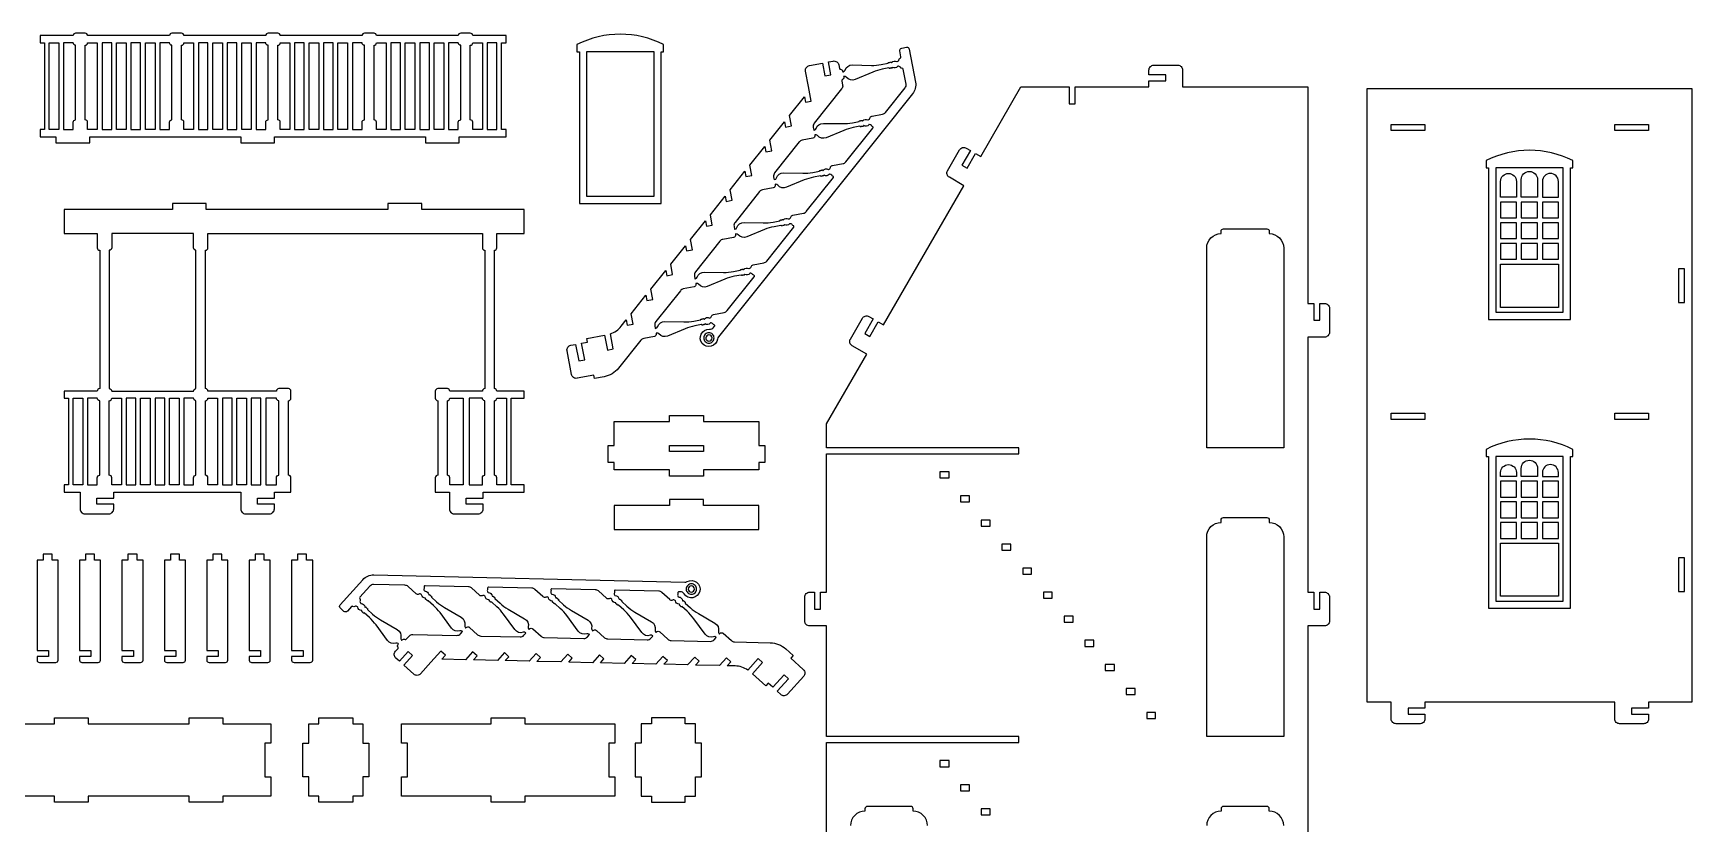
# Model space of a CAD drawing. Extents: x -2201 to 1951, y -2621 to 1009.
# Drawn here: x 296 to 1951, y 221 to 1009 of the extents above; entities that cross this region are included whole.
import ezdxf

# ---------------------------------------------------------------- set-up
doc = ezdxf.new("R2010")
doc.units = 0
doc.header["$MEASUREMENT"] = 0
doc.layers.add('LAYER1', color=18, linetype='CONTINUOUS')

msp = doc.modelspace()

# ---------------------------------------------------------------- linework, layer by layer
at = {"layer": 'LAYER1'}
for points in [[(503.3, 906.1), (503.3, 900.1), (536.9, 900.1), (536.9, 906.1), (687.5, 906.1), (687.5, 900.1), (721.1, 900.1), (721.1, 906.1), (767.9, 906.1), (767.9, 913.3), (763.5, 913.3), (763.5, 999.7), (767.9, 999.7), (767.9, 1006.9), (734.7, 1006.9, 0.414214), (732.3, 1009.3), (722.7, 1009.3, 0.414214), (720.3, 1006.9), (638.7, 1006.9, 0.414214), (636.3, 1009.3), (626.7, 1009.3, 0.414214), (624.3, 1006.9), (542.7, 1006.9, 0.414214), (540.3, 1009.3), (530.7, 1009.3, 0.414214), (528.3, 1006.9), (446.7, 1006.9, 0.414214), (444.3, 1009.3), (434.7, 1009.3, 0.414214), (432.3, 1006.9), (350.7, 1006.9, 0.414214), (348.3, 1009.3), (338.7, 1009.3, 0.414214), (336.3, 1006.9), (303.2, 1006.9), (303.2, 999.7), (307.5, 999.7), (307.5, 913.3), (303.2, 913.3), (303.2, 906.1), (319.1, 906.1), (319.1, 900.1), (352.7, 900.1), (352.7, 906.1)], [(338.7, 922.9), (338.7, 997.3, -0.414214), (336.3, 999.7), (326.7, 999.7), (326.7, 913.3), (336.3, 913.3), (336.3, 920.5, -0.414214)], [(348.3, 922.9), (348.3, 997.3, 0.414214), (350.7, 999.7), (360.3, 999.7), (360.3, 913.3), (350.7, 913.3), (350.7, 920.5, 0.414214)], [(432.3, 913.3), (432.3, 920.5, -0.414214), (434.7, 922.9), (434.7, 997.3, -0.414214), (432.3, 999.7), (422.7, 999.7), (422.7, 913.3)], [(446.7, 913.3), (446.7, 920.5, 0.414214), (444.3, 922.9), (444.3, 997.3, 0.414214), (446.7, 999.7), (456.3, 999.7), (456.3, 913.3)], [(530.7, 922.9), (530.7, 997.3, -0.414214), (528.3, 999.7), (518.7, 999.7), (518.7, 913.3), (528.3, 913.3), (528.3, 920.5, -0.414214)], [(540.3, 922.9), (540.3, 997.3, 0.414214), (542.7, 999.7), (552.3, 999.7), (552.3, 913.3), (542.7, 913.3), (542.7, 920.5, 0.414214)], [(624.3, 913.3), (624.3, 920.5, -0.414214), (626.7, 922.9), (626.7, 997.3, -0.414214), (624.3, 999.7), (614.7, 999.7), (614.7, 913.3)], [(638.7, 913.3), (638.7, 920.5, 0.414214), (636.3, 922.9), (636.3, 997.3, 0.414214), (638.7, 999.7), (648.3, 999.7), (648.3, 913.3)], [(722.7, 922.9), (722.7, 997.3, -0.414214), (720.3, 999.7), (710.7, 999.7), (710.7, 913.3), (720.3, 913.3), (720.3, 920.5, -0.414214)], [(732.3, 922.9), (732.3, 997.3, 0.414214), (734.7, 999.7), (744.3, 999.7), (744.3, 913.3), (734.7, 913.3), (734.7, 920.5, 0.414214)], [(866.2, 708.1), (869, 693.3), (874.9, 694.4), (872, 709.4, 0.140614), (882.8, 717.1), (887.7, 723.3), (888.7, 718), (894.6, 719.1), (892.7, 729.4), (907.5, 748), (908.5, 742.7), (914.4, 743.8), (912.4, 754.1), (927.2, 772.7), (928.2, 767.4), (934.1, 768.6), (932.2, 778.9), (947, 797.4), (948, 792.2), (953.9, 793.3), (951.9, 803.6), (966.7, 822.1), (967.7, 816.9), (973.6, 818), (971.7, 828.3), (986.5, 846.8), (987.5, 841.6), (993.4, 842.7), (991.4, 853), (1006.2, 871.6), (1007.2, 866.3), (1013.1, 867.4), (1011.2, 877.7), (1026, 896.3), (1027, 891), (1032.9, 892.1), (1030.9, 902.5), (1045.8, 921), (1046.7, 915.7), (1052.6, 916.9), (1050.7, 927.2), (1065.5, 945.7), (1066.5, 940.5), (1072.4, 941.6), (1069.6, 956.2), (1066.7, 971.5, -0.414214), (1070.6, 977.1), (1083.5, 979.5), (1085.9, 966.8), (1091.8, 967.9), (1089.4, 980.6), (1094.1, 981.5, -0.414214), (1099.8, 977.7), (1100.4, 974.1, 0.352171), (1101.4, 973.3, -0.352171), (1103.6, 971.3), (1103.7, 970.8), (1104.1, 970.9, 0.272519), (1106, 972.5, -0.328849), (1113.2, 977.6), (1132.3, 977.2, 0.051698), (1142.2, 978.1), (1148.9, 979.3, 0.366837), (1149.1, 979.6, -0.600564), (1149.9, 980, 0.39765), (1150.3, 980.1, -0.39765), (1151, 980.2, 0.39765), (1151.3, 980.3, -0.594353), (1152.2, 980.2, 0.584261), (1152.6, 980.1, -0.375636), (1157.6, 981.1, 0.187098), (1158, 981, 0.294683), (1159.8, 982.9, -0.244569), (1161.2, 984.6, 0.352171), (1161.8, 985.7), (1160.6, 991.7, -0.414214), (1162.5, 994.5), (1167.3, 995.4, -0.414214), (1170.1, 993.4), (1176.3, 960.4, -0.21865), (1173.4, 948.8), (979.8, 706.5, 0.134714), (978.8, 704.2, -0.655406), (963.6, 699.9, -0.655406), (970.8, 714, 0.245805), (974.9, 715.8), (975.9, 717, 0.507332), (975.5, 718.4, -0.156752), (974.3, 719.4, 0.294683), (971.9, 720.4, 0.187098), (971.6, 720.2, -0.375636), (966.6, 719.3, 0.584261), (966.3, 719.1, -0.594353), (965.5, 718.7, 0.39765), (965.1, 718.6, -0.39765), (964.4, 718.5, 0.39765), (964.1, 718.4, -0.600564), (963.2, 718.6, 0.366837), (962.9, 718.7), (956.2, 717.4, 0.051698), (946.7, 714.6), (929.1, 707.3, -0.328849), (920.4, 709.4, 0.272519), (918.1, 710.3), (917.7, 710.2), (917.8, 709.6, -0.414214), (915.9, 706.8), (905.2, 704.8, 0.179323), (902.3, 703.1), (880.1, 675.3, -0.179323), (865.8, 666.7), (856, 664.8), (855.4, 668.3), (838.9, 665.1, -0.414214), (833.3, 669), (828.8, 692.5, -0.414214), (832.6, 698.2), (837.3, 699), (840.5, 682.5), (846.4, 683.7), (843.2, 700.2), (849.1, 701.3), (848.5, 704.7)], [(841.1, 990.8), (841.1, 839.6), (922.7, 839.6), (922.7, 990.8), (925.1, 990.8), (925.1, 998, 0.238913), (838.7, 998), (838.7, 990.8)], [(1163.2, 974.2, -0.251154), (1161.2, 975.3, 0.294683), (1158.8, 976.3, 0.187098), (1158.5, 976.1, -0.375636), (1153.5, 975.2, 0.584261), (1153.2, 975, -0.594353), (1152.4, 974.6, 0.39765), (1152, 974.5, -0.39765), (1151.3, 974.4, 0.39765), (1151, 974.3, -0.600564), (1150.1, 974.5, 0.366837), (1149.8, 974.6), (1143.1, 973.3, 0.051698), (1133.6, 970.5), (1116, 963.2, -0.328849), (1107.3, 965.3, 0.272519), (1105, 966.2), (1104.6, 966.1), (1104.7, 965.5, -0.352171), (1103.3, 962.9, 0.352171), (1102.8, 961.8), (1103.6, 957.6, -0.21865), (1102.6, 953.7), (1075.3, 919.5, 0.21865), (1074.3, 915.6), (1074.9, 912.6), (1075.3, 912.7, 0.272519), (1077.1, 914.3, -0.328849), (1084.4, 919.4), (1103.4, 919.1, 0.051698), (1113.3, 919.9), (1120, 921.2, 0.366837), (1120.2, 921.4, -0.600564), (1121, 921.9, 0.39765), (1121.4, 921.9, -0.39765), (1122.1, 922.1, 0.39765), (1122.4, 922.1, -0.594353), (1123.3, 922, 0.584261), (1123.7, 921.9, -0.375636), (1128.7, 922.9, 0.187098), (1129.1, 922.9, 0.294683), (1130.9, 924.7, -0.302722), (1132.8, 926.6), (1133, 926.6), (1143.5, 928.6, 0.179323), (1146.4, 930.3), (1165.9, 954.7, 0.21865), (1166.9, 958.6), (1164.1, 973.4, 0.352171)], [(1950.5, 954.1), (1950.5, 342.2), (1907.3, 342.2), (1907.3, 336.2), (1890.5, 336.2), (1890.5, 330.2), (1907.3, 330.2), (1907.3, 325.4, -0.414214), (1902.5, 320.6), (1878.5, 320.6, -0.414214), (1873.7, 325.4), (1873.7, 342.2), (1684.3, 342.2), (1684.3, 336.2), (1667.5, 336.2), (1667.5, 330.2), (1684.3, 330.2), (1684.3, 325.4, -0.414214), (1679.5, 320.6), (1655.5, 320.6, -0.414214), (1650.7, 325.4), (1650.7, 342.2), (1626.7, 342.2), (1626.7, 954.1)], [(1080.7, 872, -0.600564), (1081.5, 872.4, 0.39765), (1081.9, 872.5, -0.39765), (1082.6, 872.6, 0.39765), (1082.9, 872.7, -0.594353), (1083.8, 872.6, 0.584261), (1084.2, 872.5, -0.375636), (1089.2, 873.5, 0.187098), (1089.6, 873.4, 0.294683), (1091.4, 875.3, -0.302722), (1093.3, 877.2), (1093.5, 877.2), (1104, 879.2, 0.179323), (1106.9, 880.9), (1133.9, 914.7, 0.507332), (1133.5, 916.2, -0.156752), (1132.3, 917.1, 0.294683), (1130, 918.2, 0.187098), (1129.7, 918, -0.375636), (1124.6, 917.1, 0.584261), (1124.3, 916.9, -0.594353), (1123.5, 916.4, 0.39765), (1123.2, 916.4, -0.39765), (1122.4, 916.2, 0.39765), (1122.1, 916.2, -0.600564), (1121.2, 916.3, 0.366837), (1120.9, 916.5), (1114.2, 915.2, 0.051698), (1104.7, 912.3), (1087.1, 905, -0.328849), (1078.4, 907.2, 0.272519), (1076.1, 908), (1075.8, 907.9), (1075.9, 907.4, -0.414214), (1073.9, 904.6), (1063.2, 902.5, 0.179323), (1060.4, 900.8), (1035.8, 870, 0.21865), (1034.8, 866.2), (1035.4, 863.2), (1035.8, 863.3, 0.272519), (1037.6, 864.9, -0.328849), (1044.8, 870), (1063.9, 869.6, 0.051698), (1073.8, 870.5), (1080.5, 871.7, 0.366837)], [(1747.8, 875), (1747.8, 723.8), (1829.4, 723.8), (1829.4, 875), (1831.8, 875), (1831.8, 882.2, 0.238913), (1745.4, 882.2), (1745.4, 875)], [(1024.4, 820.2, 0.051698), (1034.3, 821), (1041, 822.3, 0.366837), (1041.2, 822.5, -0.600564), (1042, 823, 0.39765), (1042.4, 823.1, -0.39765), (1043.1, 823.2, 0.39765), (1043.4, 823.3, -0.594353), (1044.3, 823.1, 0.584261), (1044.7, 823.1, -0.375636), (1049.7, 824.1, 0.187098), (1050.1, 824, 0.294683), (1051.9, 825.9, -0.302722), (1053.8, 827.7), (1054, 827.8), (1064.5, 829.7, 0.179323), (1067.4, 831.5), (1094.4, 865.3, 0.507332), (1094, 866.8, -0.156752), (1092.8, 867.7, 0.294683), (1090.5, 868.7, 0.187098), (1090.2, 868.5, -0.375636), (1085.1, 867.6, 0.584261), (1084.8, 867.4, -0.594353), (1084, 867, 0.39765), (1083.6, 866.9, -0.39765), (1082.9, 866.8, 0.39765), (1082.6, 866.7, -0.600564), (1081.7, 866.9, 0.366837), (1081.4, 867), (1074.7, 865.7, 0.051698), (1065.2, 862.9), (1047.6, 855.6, -0.328849), (1038.9, 857.7, 0.272519), (1036.6, 858.6), (1036.2, 858.5), (1036.4, 857.9, -0.414214), (1034.4, 855.1), (1023.7, 853.1, 0.179323), (1020.8, 851.4), (996.3, 820.6, 0.21865), (995.3, 816.7), (995.9, 813.8), (996.2, 813.8, 0.272519), (998.1, 815.4, -0.328849), (1005.3, 820.6)], [(1775.6, 861.5), (1775.6, 845.7), (1759.8, 845.7), (1759.8, 861.5, -1)], [(1780.4, 845.7), (1780.4, 863.3, -1), (1796.7, 863.3), (1796.7, 845.7)], [(1801.5, 861.5), (1801.5, 845.7), (1817.4, 845.7), (1817.4, 861.5, 1)], [(745.1, 551.6), (785.9, 551.6), (785.9, 558.8), (773.1, 558.8), (773.1, 645.2), (785.9, 645.2), (785.9, 652.4), (758.7, 652.4, 0.414214), (756.3, 654.8), (756.3, 792.8, 0.414214), (758.7, 795.2), (758.7, 809.6), (785.9, 809.6), (785.9, 833.6), (683.8, 833.6), (683.8, 839.6), (650.2, 839.6), (650.2, 833.6), (468.8, 833.6), (468.8, 839.6), (435.2, 839.6), (435.2, 833.6), (327.2, 833.6), (327.2, 809.6), (360.3, 809.6), (360.3, 795.2, 0.414214), (362.7, 792.8), (362.7, 654.8, 0.414214), (360.3, 652.4), (327.2, 652.4), (327.2, 645.2), (331.5, 645.2), (331.5, 558.8), (327.2, 558.8), (327.2, 551.6), (343.1, 551.6), (343.1, 534.8, 0.414214), (347.9, 530), (371.9, 530, 0.414214), (376.7, 534.8), (376.7, 539.6), (359.9, 539.6), (359.9, 545.6), (376.7, 545.6), (376.7, 551.6), (503.3, 551.6), (503.3, 534.8, 0.414214), (508.1, 530), (532.1, 530, 0.414214), (536.9, 534.8), (536.9, 539.6), (520.1, 539.6), (520.1, 545.6), (536.9, 545.6), (536.9, 551.6), (553.4, 551.6), (553.4, 566, 0.414214), (551, 568.4), (551, 642.8, 0.414214), (553.4, 645.2), (553.4, 652.4, 0.414214), (551, 654.8), (541.4, 654.8, 0.414214), (539, 652.4), (470.7, 652.4, 0.414214), (468.3, 654.8), (468.3, 792.8, 0.414214), (470.7, 795.2), (470.7, 809.6), (744.3, 809.6), (744.3, 795.2, 0.414214), (746.7, 792.8), (746.7, 654.8, 0.414214), (744.3, 652.4), (711.8, 652.4, 0.414214), (709.4, 654.8), (699.8, 654.8, 0.414214), (697.4, 652.4), (697.4, 645.2, 0.414214), (699.8, 642.8), (699.8, 568.4, 0.414214), (697.4, 566), (697.4, 551.6), (711.5, 551.6), (711.5, 534.8, 0.414214), (716.3, 530), (740.3, 530, 0.414214), (745.1, 534.8), (745.1, 539.6), (728.3, 539.6), (728.3, 545.6), (745.1, 545.6)], [(994.8, 771.6), (1001.5, 772.9, 0.366837), (1001.7, 773.1, -0.600564), (1002.5, 773.6, 0.39765), (1002.8, 773.6, -0.39765), (1003.6, 773.8, 0.39765), (1003.9, 773.8, -0.594353), (1004.8, 773.7, 0.584261), (1005.2, 773.6, -0.375636), (1010.2, 774.6, 0.187098), (1010.5, 774.6, 0.294683), (1012.4, 776.4, -0.302722), (1014.3, 778.3), (1014.5, 778.3), (1025, 780.3, 0.179323), (1027.9, 782), (1054.9, 815.8, 0.507332), (1054.5, 817.3, -0.156752), (1053.3, 818.2, 0.294683), (1050.9, 819.3, 0.187098), (1050.6, 819.1, -0.375636), (1045.6, 818.2, 0.584261), (1045.3, 818, -0.594353), (1044.5, 817.6, 0.39765), (1044.1, 817.5, -0.39765), (1043.4, 817.4, 0.39765), (1043.1, 817.3, -0.600564), (1042.2, 817.4, 0.366837), (1041.9, 817.6), (1035.2, 816.3, 0.051698), (1025.7, 813.5), (1008.1, 806.2, -0.328849), (999.4, 808.3, 0.272519), (997.1, 809.1), (996.7, 809), (996.8, 808.5, -0.414214), (994.9, 805.7), (984.2, 803.7, 0.179323), (981.3, 801.9), (956.8, 771.2, 0.21865), (955.8, 767.3), (956.3, 764.3), (956.7, 764.4, 0.272519), (958.6, 766, -0.328849), (965.8, 771.1), (984.9, 770.8, 0.051698)], [(1543.5, 795), (1543.5, 595.8), (1466.7, 595.8), (1466.7, 795, -0.414214), (1481.1, 809.4), (1481.1, 811.8, -0.414214), (1483.5, 814.2), (1526.7, 814.2, -0.414214), (1529.1, 811.8), (1529.1, 809.4, -0.414214)], [(372.3, 654.8, -0.414214), (374.7, 652.4), (456.3, 652.4, -0.414214), (458.7, 654.8), (458.7, 792.8, -0.414214), (456.3, 795.2), (456.3, 809.6), (374.7, 809.6), (374.7, 795.2, -0.414214), (372.3, 792.8)], [(962, 723.4, 0.366837), (962.2, 723.7, -0.600564), (963, 724.1, 0.39765), (963.3, 724.2, -0.39765), (964.1, 724.3, 0.39765), (964.4, 724.4, -0.594353), (965.3, 724.3, 0.584261), (965.7, 724.2, -0.375636), (970.7, 725.2, 0.187098), (971, 725.1, 0.294683), (972.9, 727, -0.302722), (974.8, 728.8), (975, 728.9), (985.5, 730.9, 0.179323), (988.4, 732.6), (1015.4, 766.4, 0.507332), (1015, 767.9, -0.156752), (1013.8, 768.8, 0.294683), (1011.4, 769.9, 0.187098), (1011.1, 769.7, -0.375636), (1006.1, 768.8, 0.584261), (1005.8, 768.6, -0.594353), (1005, 768.1, 0.39765), (1004.6, 768.1, -0.39765), (1003.9, 767.9, 0.39765), (1003.6, 767.9, -0.600564), (1002.7, 768, 0.366837), (1002.4, 768.1), (995.7, 766.9, 0.051698), (986.2, 764), (968.6, 756.7, -0.328849), (959.9, 758.9, 0.272519), (957.6, 759.7), (957.2, 759.6), (957.3, 759.1, -0.414214), (955.4, 756.3), (944.7, 754.2, 0.179323), (941.8, 752.5), (917.2, 721.7, 0.21865), (916.3, 717.9), (916.8, 714.9), (917.2, 715, 0.272519), (919.1, 716.6, -0.328849), (926.3, 721.7), (945.4, 721.3, 0.051698), (955.3, 722.2)], [(970.3, 710.6, 0.414214), (965.1, 705.4, 0.414214), (970.3, 700.2, 0.414214), (975.4, 705.4, 0.414214)], [(970.3, 708.5, 0.414214), (967.1, 705.4, 0.414214), (970.3, 702.2, 0.414214), (973.4, 705.4, 0.414214)], [(362.7, 568.4), (362.7, 642.8, -0.414214), (360.3, 645.2), (350.7, 645.2), (350.7, 558.8), (360.3, 558.8), (360.3, 566, -0.414214)], [(372.3, 568.4), (372.3, 642.8, 0.414214), (374.7, 645.2), (384.3, 645.2), (384.3, 558.8), (374.7, 558.8), (374.7, 566, 0.414214)], [(456.3, 558.8), (456.3, 566, -0.414214), (458.7, 568.4), (458.7, 642.8, -0.414214), (456.3, 645.2), (446.7, 645.2), (446.7, 558.8)], [(470.7, 558.8), (470.7, 566, 0.414214), (468.3, 568.4), (468.3, 642.8, 0.414214), (470.7, 645.2), (480.3, 645.2), (480.3, 558.8)], [(541.4, 568.4), (541.4, 642.8, -0.414214), (539, 645.2), (528.3, 645.2), (528.3, 558.8), (539, 558.8), (539, 566, -0.414214)], [(711.8, 558.8), (711.8, 566, 0.414214), (709.4, 568.4), (709.4, 642.8, 0.414214), (711.8, 645.2), (725.1, 645.2), (725.1, 558.8)], [(746.7, 568.4), (746.7, 642.8, -0.414214), (744.3, 645.2), (731, 645.2), (731, 558.8), (744.3, 558.8), (744.3, 566, -0.414214)], [(756.3, 568.4), (756.3, 642.8, 0.414214), (758.7, 645.2), (768.3, 645.2), (768.3, 558.8), (758.7, 558.8), (758.7, 566, 0.414214)], [(1747.8, 587), (1747.8, 435.8), (1829.4, 435.8), (1829.4, 587), (1831.8, 587), (1831.8, 594.2, 0.238913), (1745.4, 594.2), (1745.4, 587)], [(1775.6, 571.1), (1775.6, 567.3), (1759.8, 567.3), (1759.8, 571.1, -1)], [(1780.4, 567.3), (1780.4, 575.3, -1), (1796.7, 575.3), (1796.7, 567.3)], [(1801.5, 571.1), (1801.5, 567.3), (1817.4, 567.3), (1817.4, 571.1, 1)], [(1543.5, 507), (1543.5, 307.8), (1466.7, 307.8), (1466.7, 507, -0.414214), (1481.1, 521.4), (1481.1, 523.8, -0.414214), (1483.5, 526.2), (1526.7, 526.2, -0.414214), (1529.1, 523.8), (1529.1, 521.4, -0.414214)], [(300.3, 483.7), (300.3, 393.7), (311.6, 393.7), (311.6, 387.7), (300.3, 387.7), (300.3, 384.1, 0.414214), (302.7, 381.7), (318.8, 381.7, 0.414214), (321.2, 384.1), (321.2, 483.7), (315.2, 483.7), (315.2, 489.7), (306.3, 489.7), (306.3, 483.7)], [(342.6, 483.7), (342.6, 393.7), (353.9, 393.7), (353.9, 387.7), (342.6, 387.7), (342.6, 384.1, 0.414214), (345, 381.7), (361.1, 381.7, 0.414214), (363.5, 384.1), (363.5, 483.7), (357.5, 483.7), (357.5, 489.7), (348.6, 489.7), (348.6, 483.7)], [(384.9, 483.7), (384.9, 393.7), (396.3, 393.7), (396.3, 387.7), (384.9, 387.7), (384.9, 384.1, 0.414214), (387.3, 381.7), (403.5, 381.7, 0.414214), (405.9, 384.1), (405.9, 483.7), (399.9, 483.7), (399.9, 489.7), (390.9, 489.7), (390.9, 483.7)], [(427.2, 483.7), (427.2, 393.7), (438.6, 393.7), (438.6, 387.7), (427.2, 387.7), (427.2, 384.1, 0.414214), (429.6, 381.7), (445.8, 381.7, 0.414214), (448.2, 384.1), (448.2, 483.7), (442.2, 483.7), (442.2, 489.7), (433.2, 489.7), (433.2, 483.7)], [(469.5, 483.7), (469.5, 393.7), (480.9, 393.7), (480.9, 387.7), (469.5, 387.7), (469.5, 384.1, 0.414214), (471.9, 381.7), (488.1, 381.7, 0.414214), (490.5, 384.1), (490.5, 483.7), (484.5, 483.7), (484.5, 489.7), (475.5, 489.7), (475.5, 483.7)], [(511.8, 483.7), (511.8, 393.7), (523.2, 393.7), (523.2, 387.7), (511.8, 387.7), (511.8, 384.1, 0.414214), (514.2, 381.7), (530.4, 381.7, 0.414214), (532.8, 384.1), (532.8, 483.7), (526.8, 483.7), (526.8, 489.7), (517.8, 489.7), (517.8, 483.7)], [(554.1, 483.7), (554.1, 393.7), (565.5, 393.7), (565.5, 387.7), (554.1, 387.7), (554.1, 384.1, 0.414214), (556.5, 381.7), (572.7, 381.7, 0.414214), (575.1, 384.1), (575.1, 483.7), (569.1, 483.7), (569.1, 489.7), (560.1, 489.7), (560.1, 483.7)], [(1013.7, 370.4), (1023.8, 381.6), (1019.3, 385.6), (1009.1, 374.2, 0.140614), (996.5, 378.2), (988.6, 378.4), (992.2, 382.3), (987.7, 386.4), (980.7, 378.6), (957, 379.1), (960.5, 383.1), (956.1, 387.1), (949, 379.3), (925.3, 379.9), (928.9, 383.8), (924.4, 387.8), (917.4, 380), (893.7, 380.6), (897.3, 384.6), (892.8, 388.6), (885.8, 380.8), (862.1, 381.3), (865.6, 385.3), (861.2, 389.3), (854.2, 381.5), (830.4, 382.1), (834, 386.1), (829.5, 390.1), (822.5, 382.3), (798.8, 382.8), (802.4, 386.8), (797.9, 390.8), (790.9, 383), (767.2, 383.6), (770.7, 387.5), (766.3, 391.5), (759.3, 383.8), (735.5, 384.3), (739.1, 388.3), (734.6, 392.3), (727.6, 384.5), (703.9, 385.1), (707.5, 389), (703, 393), (693, 382), (682.7, 370.4, -0.414214), (675.9, 370.1), (666.1, 378.9), (674.8, 388.6), (670.3, 392.6), (661.6, 382.9), (658, 386.1, -0.414214), (657.7, 392.9), (660.2, 395.7, 0.352171), (660.2, 396.9, -0.352171), (660.4, 399.9), (660.8, 400.3), (660.5, 400.6, 0.272519), (658.1, 401, -0.328849), (649.6, 403.7), (638.4, 419.1, 0.051698), (631.7, 426.5), (626.6, 431.1, 0.366837), (626.3, 431.1, -0.600564), (625.5, 431.4, 0.39765), (625.2, 431.6, -0.39765), (624.7, 432.1, 0.39765), (624.4, 432.4, -0.594353), (624, 433.2, 0.584261), (623.8, 433.5, -0.375636), (620, 436.9, 0.187098), (619.8, 437.2, 0.294683), (617.2, 437.5, -0.244569), (615, 437.6, 0.352171), (613.8, 437.4), (609.7, 432.9, -0.414214), (606.3, 432.7), (602.8, 435.9, -0.414214), (602.6, 439.3), (625.1, 464.3, -0.21865), (636.1, 469), (946.1, 461.8, 0.134714), (948.6, 462.4, -0.655406), (961.2, 452.8, -0.655406), (945.6, 450.1, 0.245805), (941.7, 452.3), (940.2, 452.3, 0.507332), (939.3, 451.1, -0.156752), (939.2, 449.6, 0.294683), (939.8, 447.1, 0.187098), (940.1, 447, -0.375636), (943.9, 443.5, 0.584261), (944.3, 443.4, -0.594353), (945.1, 443, 0.39765), (945.4, 442.8, -0.39765), (945.9, 442.3, 0.39765), (946.2, 442.1, -0.600564), (946.6, 441.2, 0.366837), (946.7, 440.9), (951.8, 436.3, 0.051698), (959.8, 430.5), (976.2, 420.9, -0.328849), (979.8, 412.8, 0.272519), (980.5, 410.4), (980.8, 410.2), (981.2, 410.6, -0.414214), (984.6, 410.8), (992.7, 403.5, 0.179323), (995.8, 402.2), (1031.4, 401.4, -0.179323), (1046.9, 395.2), (1054.3, 388.6), (1051.9, 386), (1064.4, 374.7, -0.414214), (1064.8, 367.9), (1048.7, 350.1, -0.414214), (1041.9, 349.7), (1038.4, 353), (1049.6, 365.4), (1045.2, 369.5), (1033.9, 357), (1029.5, 361), (1027.1, 358.4)], [(622.1, 445.5, -0.251154), (622.4, 443.3, 0.294683), (623, 440.8, 0.187098), (623.3, 440.6, -0.375636), (627.1, 437.2, 0.584261), (627.5, 437, -0.594353), (628.3, 436.7, 0.39765), (628.5, 436.4, -0.39765), (629.1, 436, 0.39765), (629.3, 435.7, -0.600564), (629.8, 434.9, 0.366837), (629.8, 434.6), (634.9, 430, 0.051698), (642.9, 424.2), (659.4, 414.6, -0.328849), (663, 406.4, 0.272519), (663.7, 404.1), (664, 403.8), (664.4, 404.3, -0.352171), (667.3, 404.7, 0.352171), (668.5, 404.9), (671.4, 408.1, -0.21865), (675.1, 409.7), (718.9, 408.7, 0.21865), (722.5, 410.3), (724.6, 412.5), (724.3, 412.8, 0.272519), (721.9, 413.3, -0.328849), (713.4, 416), (702.1, 431.4, 0.051698), (695.5, 438.7), (690.4, 443.3, 0.366837), (690.1, 443.3, -0.600564), (689.2, 443.7, 0.39765), (689, 443.9, -0.39765), (688.4, 444.4, 0.39765), (688.2, 444.6, -0.594353), (687.7, 445.4, 0.584261), (687.5, 445.8, -0.375636), (683.7, 449.1, 0.187098), (683.6, 449.5, 0.294683), (681, 449.8, -0.302722), (678.3, 450.2), (678.2, 450.3), (670.2, 457.5, 0.179323), (667.1, 458.7), (635.9, 459.5, 0.21865), (632.2, 457.9), (622.1, 446.7, 0.352171)], [(753.3, 441.8, -0.600564), (752.5, 442.2, 0.39765), (752.2, 442.4, -0.39765), (751.7, 442.9, 0.39765), (751.5, 443.1, -0.594353), (751, 443.9, 0.584261), (750.8, 444.3, -0.375636), (747, 447.7, 0.187098), (746.8, 448, 0.294683), (744.2, 448.3, -0.302722), (741.6, 448.7), (741.4, 448.9), (733.5, 456, 0.179323), (730.4, 457.2), (687.2, 458.2, 0.507332), (686.2, 457, -0.156752), (686.2, 455.6, 0.294683), (686.8, 453, 0.187098), (687.1, 452.9, -0.375636), (690.8, 449.5, 0.584261), (691.2, 449.3, -0.594353), (692.1, 448.9, 0.39765), (692.3, 448.7, -0.39765), (692.9, 448.2, 0.39765), (693.1, 448, -0.600564), (693.6, 447.2, 0.366837), (693.6, 446.9), (698.7, 442.3, 0.051698), (706.7, 436.4), (723.2, 426.9, -0.328849), (726.7, 418.7, 0.272519), (727.5, 416.4), (727.8, 416.1), (728.1, 416.5, -0.414214), (731.5, 416.7), (739.6, 409.4, 0.179323), (742.7, 408.1), (782.1, 407.2, 0.21865), (785.8, 408.8), (787.8, 411.1), (787.5, 411.3, 0.272519), (785.1, 411.8, -0.328849), (776.6, 414.5), (765.4, 429.9, 0.051698), (758.8, 437.2), (753.7, 441.8, 0.366837)], [(828.7, 428.4, 0.051698), (822, 435.7), (816.9, 440.3, 0.366837), (816.6, 440.3, -0.600564), (815.8, 440.7, 0.39765), (815.5, 440.9, -0.39765), (815, 441.4, 0.39765), (814.7, 441.6, -0.594353), (814.3, 442.4, 0.584261), (814.1, 442.8, -0.375636), (810.3, 446.2, 0.187098), (810.1, 446.5, 0.294683), (807.5, 446.8, -0.302722), (804.9, 447.2), (804.7, 447.4), (796.8, 454.5, 0.179323), (793.7, 455.8), (750.4, 456.8, 0.507332), (749.5, 455.5, -0.156752), (749.4, 454.1, 0.294683), (750, 451.5, 0.187098), (750.4, 451.4, -0.375636), (754.1, 448, 0.584261), (754.5, 447.8, -0.594353), (755.3, 447.4, 0.39765), (755.6, 447.2, -0.39765), (756.1, 446.7, 0.39765), (756.4, 446.5, -0.600564), (756.8, 445.7, 0.366837), (756.9, 445.4), (762, 440.8, 0.051698), (770, 435), (786.5, 425.4, -0.328849), (790, 417.2, 0.272519), (790.7, 414.9), (791, 414.6), (791.4, 415, -0.414214), (794.8, 415.2), (802.9, 407.9, 0.179323), (806, 406.7), (845.4, 405.7, 0.21865), (849.1, 407.3), (851.1, 409.6), (850.8, 409.8, 0.272519), (848.4, 410.3, -0.328849), (839.9, 413)], [(885.3, 434.3), (880.2, 438.9, 0.366837), (879.9, 438.9, -0.600564), (879, 439.2, 0.39765), (878.8, 439.5, -0.39765), (878.2, 439.9, 0.39765), (878, 440.2, -0.594353), (877.5, 441, 0.584261), (877.3, 441.3, -0.375636), (873.5, 444.7, 0.187098), (873.4, 445, 0.294683), (870.8, 445.3, -0.302722), (868.1, 445.7), (868, 445.9), (860, 453, 0.179323), (856.9, 454.3), (813.7, 455.3, 0.507332), (812.7, 454.1, -0.156752), (812.7, 452.6, 0.294683), (813.3, 450.1, 0.187098), (813.6, 449.9, -0.375636), (817.4, 446.5, 0.584261), (817.8, 446.3, -0.594353), (818.6, 445.9, 0.39765), (818.8, 445.7, -0.39765), (819.4, 445.2, 0.39765), (819.6, 445, -0.600564), (820.1, 444.2, 0.366837), (820.1, 443.9), (825.2, 439.3, 0.051698), (833.2, 433.5), (849.7, 423.9, -0.328849), (853.3, 415.7, 0.272519), (854, 413.4), (854.3, 413.1), (854.7, 413.5, -0.414214), (858, 413.7), (866.2, 406.4, 0.179323), (869.3, 405.2), (908.6, 404.3, 0.21865), (912.3, 405.8), (914.3, 408.1), (914, 408.4, 0.272519), (911.7, 408.8, -0.328849), (903.2, 411.5), (891.9, 426.9, 0.051698)], [(943.4, 437.4, 0.366837), (943.1, 437.4, -0.600564), (942.3, 437.8, 0.39765), (942, 438, -0.39765), (941.5, 438.5, 0.39765), (941.3, 438.7, -0.594353), (940.8, 439.5, 0.584261), (940.6, 439.8, -0.375636), (936.8, 443.2, 0.187098), (936.6, 443.5, 0.294683), (934, 443.9, -0.302722), (931.4, 444.2), (931.2, 444.4), (923.3, 451.6, 0.179323), (920.2, 452.8), (876.9, 453.8, 0.507332), (876, 452.6, -0.156752), (876, 451.1, 0.294683), (876.6, 448.6, 0.187098), (876.9, 448.4, -0.375636), (880.6, 445, 0.584261), (881, 444.8, -0.594353), (881.9, 444.5, 0.39765), (882.1, 444.2, -0.39765), (882.6, 443.8, 0.39765), (882.9, 443.5, -0.600564), (883.4, 442.7, 0.366837), (883.4, 442.4), (888.5, 437.8, 0.051698), (896.5, 432), (913, 422.4, -0.328849), (916.5, 414.2, 0.272519), (917.3, 411.9), (917.6, 411.7), (917.9, 412.1, -0.414214), (921.3, 412.2), (929.4, 404.9, 0.179323), (932.5, 403.7), (971.9, 402.8, 0.21865), (975.6, 404.4), (977.6, 406.6), (977.3, 406.9, 0.272519), (974.9, 407.4, -0.328849), (966.4, 410), (955.2, 425.4, 0.051698), (948.5, 432.8)], [(952.8, 460.1, 0.414214), (947.6, 454.9, 0.414214), (952.8, 449.7, 0.414214), (958, 454.9, 0.414214)], [(952.8, 458, 0.414214), (949.7, 454.9, 0.414214), (952.8, 451.8, 0.414214), (955.9, 454.9, 0.414214)]]:
    msp.add_lwpolyline(points, format="xyb", close=True, dxfattribs=at)
for points in [[(312.3, 913.3), (312.3, 999.7), (321.9, 999.7), (321.9, 913.3)], [(374.7, 913.3), (374.7, 999.7), (365.1, 999.7), (365.1, 913.3)], [(389.1, 999.7), (389.1, 913.3), (379.5, 913.3), (379.5, 999.7)], [(403.5, 913.3), (403.5, 999.7), (393.9, 999.7), (393.9, 913.3)], [(417.9, 999.7), (417.9, 913.3), (408.3, 913.3), (408.3, 999.7)], [(461.1, 999.7), (461.1, 913.3), (470.7, 913.3), (470.7, 999.7)], [(475.5, 913.3), (475.5, 999.7), (485.1, 999.7), (485.1, 913.3)], [(489.9, 999.7), (489.9, 913.3), (499.5, 913.3), (499.5, 999.7)], [(504.3, 913.3), (504.3, 999.7), (513.9, 999.7), (513.9, 913.3)], [(566.7, 913.3), (566.7, 999.7), (557.1, 999.7), (557.1, 913.3)], [(581.1, 999.7), (581.1, 913.3), (571.5, 913.3), (571.5, 999.7)], [(595.5, 913.3), (595.5, 999.7), (585.9, 999.7), (585.9, 913.3)], [(609.9, 999.7), (609.9, 913.3), (600.3, 913.3), (600.3, 999.7)], [(653.1, 999.7), (653.1, 913.3), (662.7, 913.3), (662.7, 999.7)], [(667.5, 913.3), (667.5, 999.7), (677.1, 999.7), (677.1, 913.3)], [(681.9, 999.7), (681.9, 913.3), (691.5, 913.3), (691.5, 999.7)], [(696.3, 913.3), (696.3, 999.7), (705.9, 999.7), (705.9, 913.3)], [(758.7, 913.3), (758.7, 999.7), (749.1, 999.7), (749.1, 913.3)], [(915.5, 990.8), (848.3, 990.8), (848.3, 846.8), (915.5, 846.8)], [(1650.7, 918.2), (1684.3, 918.2), (1684.3, 912.2), (1650.7, 912.2)], [(1873.7, 918.2), (1907.3, 918.2), (1907.3, 912.2), (1873.7, 912.2)], [(1822.2, 875), (1755, 875), (1755, 731), (1822.2, 731)], [(1759.8, 825.1), (1775.6, 825.1), (1775.6, 840.9), (1759.8, 840.9)], [(1780.4, 825.1), (1796.7, 825.1), (1796.7, 840.9), (1780.4, 840.9)], [(1801.5, 825.1), (1817.4, 825.1), (1817.4, 840.9), (1801.5, 840.9)], [(1759.8, 804.4), (1775.6, 804.4), (1775.6, 820.3), (1759.8, 820.3)], [(1780.4, 804.4), (1796.7, 804.4), (1796.7, 820.3), (1780.4, 820.3)], [(1801.5, 804.4), (1817.4, 804.4), (1817.4, 820.3), (1801.5, 820.3)], [(1759.8, 783.8), (1775.6, 783.8), (1775.6, 799.6), (1759.8, 799.6)], [(1780.4, 783.8), (1796.7, 783.8), (1796.7, 799.6), (1780.4, 799.6)], [(1801.5, 783.8), (1817.4, 783.8), (1817.4, 799.6), (1801.5, 799.6)], [(1817.4, 735.8), (1759.8, 735.8), (1759.8, 779), (1817.4, 779)], [(1940.3, 740.6), (1943.3, 740.6), (1943.3, 774.2), (1937.3, 774.2), (1937.3, 740.6)], [(336.3, 558.8), (336.3, 645.2), (345.9, 645.2), (345.9, 558.8)], [(398.7, 558.8), (398.7, 645.2), (389.1, 645.2), (389.1, 558.8)], [(413.1, 645.2), (413.1, 558.8), (403.5, 558.8), (403.5, 645.2)], [(427.5, 558.8), (427.5, 645.2), (417.9, 645.2), (417.9, 558.8)], [(441.9, 645.2), (441.9, 558.8), (432.3, 558.8), (432.3, 645.2)], [(485.1, 645.2), (485.1, 558.8), (494.7, 558.8), (494.7, 645.2)], [(499.5, 558.8), (499.5, 645.2), (509.1, 645.2), (509.1, 558.8)], [(513.9, 645.2), (513.9, 558.8), (523.5, 558.8), (523.5, 645.2)], [(1650.7, 630.2), (1684.3, 630.2), (1684.3, 624.2), (1650.7, 624.2)], [(1873.7, 630.2), (1907.3, 630.2), (1907.3, 624.2), (1873.7, 624.2)], [(931.1, 574), (875.9, 574), (875.9, 581.2), (869.9, 581.2), (869.9, 598), (875.9, 598), (875.9, 622), (931.1, 622), (931.1, 628), (964.7, 628), (964.7, 622), (1019.9, 622), (1019.9, 598), (1025.9, 598), (1025.9, 581.2), (1019.9, 581.2), (1019.9, 574), (964.7, 574), (964.7, 567.6), (931.1, 567.6)], [(964.7, 592), (931.1, 592), (931.1, 598), (964.7, 598)], [(1822.2, 587), (1755, 587), (1755, 443), (1822.2, 443)], [(1200.7, 565.8), (1209.7, 565.8), (1209.7, 571.8), (1200.7, 571.8)], [(1759.8, 546.7), (1775.6, 546.7), (1775.6, 562.5), (1759.8, 562.5)], [(1780.4, 546.7), (1796.7, 546.7), (1796.7, 562.5), (1780.4, 562.5)], [(1801.5, 546.7), (1817.4, 546.7), (1817.4, 562.5), (1801.5, 562.5)], [(1221.3, 541.8), (1230.3, 541.8), (1230.3, 547.8), (1221.3, 547.8)], [(964.7, 538.4), (964.7, 544.4), (931.1, 544.4), (931.1, 538.4), (875.9, 538.4), (875.9, 514.4), (1019.9, 514.4), (1019.9, 538.4)], [(1759.8, 526), (1775.6, 526), (1775.6, 541.9), (1759.8, 541.9)], [(1780.4, 526), (1796.7, 526), (1796.7, 541.9), (1780.4, 541.9)], [(1801.5, 526), (1817.4, 526), (1817.4, 541.9), (1801.5, 541.9)], [(1241.9, 517.8), (1250.9, 517.8), (1250.9, 523.8), (1241.9, 523.8)], [(1759.8, 505.4), (1775.6, 505.4), (1775.6, 521.2), (1759.8, 521.2)], [(1780.4, 505.4), (1796.7, 505.4), (1796.7, 521.2), (1780.4, 521.2)], [(1801.5, 505.4), (1817.4, 505.4), (1817.4, 521.2), (1801.5, 521.2)], [(1262.5, 493.8), (1271.5, 493.8), (1271.5, 499.8), (1262.5, 499.8)], [(1817.4, 447.8), (1759.8, 447.8), (1759.8, 500.6), (1817.4, 500.6)], [(1940.3, 452.6), (1943.3, 452.6), (1943.3, 486.2), (1937.3, 486.2), (1937.3, 452.6)], [(1283.2, 469.8), (1292.1, 469.8), (1292.1, 475.8), (1283.2, 475.8)], [(1303.8, 445.8), (1312.7, 445.8), (1312.7, 451.8), (1303.8, 451.8)], [(1324.4, 421.8), (1333.4, 421.8), (1333.4, 427.8), (1324.4, 427.8)], [(1345, 397.8), (1354, 397.8), (1354, 403.8), (1345, 403.8)], [(1365.6, 373.8), (1374.6, 373.8), (1374.6, 379.8), (1365.6, 379.8)], [(1386.3, 349.8), (1395.2, 349.8), (1395.2, 355.8), (1386.3, 355.8)], [(1406.9, 325.8), (1415.8, 325.8), (1415.8, 331.8), (1406.9, 331.8)], [(351.2, 248.5), (351.2, 242.5), (317.6, 242.5), (317.6, 248.5), (215.7, 248.5), (215.7, 320.5), (317.6, 320.5), (317.6, 326.5), (351.2, 326.5), (351.2, 320.5), (452, 320.5), (452, 326.5), (485.6, 326.5), (485.6, 320.5), (533.5, 320.5), (533.5, 301.3), (527.5, 301.3), (527.5, 267.7), (533.5, 267.7), (533.5, 248.5), (485.6, 248.5), (485.6, 242.5), (452, 242.5), (452, 248.5)], [(615, 248.5), (615, 242.5), (581.4, 242.5), (581.4, 248.5), (571.2, 248.5), (571.2, 267.7), (565.2, 267.7), (565.2, 301.3), (571.2, 301.3), (571.2, 320.5), (581.4, 320.5), (581.4, 326.5), (615, 326.5), (615, 320.5), (625.2, 320.5), (625.2, 301.3), (631.2, 301.3), (631.2, 267.7), (625.2, 267.7), (625.2, 248.5)], [(786.8, 248.5), (786.8, 242.5), (753.2, 242.5), (753.2, 248.5), (663.7, 248.5), (663.7, 267.7), (669.7, 267.7), (669.7, 301.3), (663.7, 301.3), (663.7, 320.5), (753.2, 320.5), (753.2, 326.5), (786.8, 326.5), (786.8, 320.5), (876.3, 320.5), (876.3, 301.3), (870.3, 301.3), (870.3, 267.7), (876.3, 267.7), (876.3, 248.5)], [(946.6, 248.5), (956.8, 248.5), (956.8, 267.7), (962.8, 267.7), (962.8, 301.3), (956.8, 301.3), (956.8, 320.5), (946.6, 320.5), (946.6, 326.5), (913, 326.5), (913, 320.5), (902.8, 320.5), (902.8, 301.3), (896.8, 301.3), (896.8, 267.7), (902.8, 267.7), (902.8, 248.5), (913, 248.5), (913, 242.5), (946.6, 242.5)], [(1200.7, 277.8), (1209.7, 277.8), (1209.7, 283.8), (1200.7, 283.8)], [(1221.3, 253.8), (1230.3, 253.8), (1230.3, 259.8), (1221.3, 259.8)], [(1241.9, 229.8), (1250.9, 229.8), (1250.9, 235.8), (1241.9, 235.8)]]:
    msp.add_lwpolyline(points, close=True, dxfattribs=at)
for points in [[(1087.5, 163.8), (1087.5, 301.8), (1279.5, 301.8), (1279.5, 307.8), (1087.5, 307.8), (1087.5, 418.2), (1070.7, 418.2, -0.414214), (1065.9, 423), (1065.9, 447, -0.414214), (1070.7, 451.8), (1075.5, 451.8), (1075.5, 435), (1081.5, 435), (1081.5, 451.8), (1087.5, 451.8), (1087.5, 589.8), (1279.5, 589.8), (1279.5, 595.8), (1087.5, 595.8), (1087.5, 619.8), (1127.6, 689.2), (1113.1, 697.6, -0.414214), (1111.3, 704.2), (1123.3, 725, -0.414214), (1129.9, 726.7), (1134, 724.3), (1125.6, 709.8), (1130.8, 706.8), (1139.2, 721.3), (1144.4, 718.3), (1224.6, 857.2), (1210.1, 865.6, -0.414214), (1208.3, 872.2), (1220.3, 893, -0.414214), (1226.9, 894.7), (1231, 892.3), (1222.6, 877.8), (1227.8, 874.8), (1236.2, 889.3), (1241.4, 886.3), (1281.5, 955.8), (1329.5, 955.8), (1329.5, 939), (1335.5, 939), (1335.5, 955.8), (1409.1, 955.8), (1409.1, 961.8), (1425.9, 961.8), (1425.9, 967.8), (1409.1, 967.8), (1409.1, 972.6, -0.414214), (1413.9, 977.4), (1437.9, 977.4, -0.414214), (1442.7, 972.6), (1442.7, 955.8), (1567.5, 955.8), (1567.5, 739.8), (1573.5, 739.8), (1573.5, 723), (1579.5, 723), (1579.5, 739.8), (1584.3, 739.8, -0.414214), (1589.1, 735), (1589.1, 711, -0.414214), (1584.3, 706.2), (1567.5, 706.2), (1567.5, 451.8), (1573.5, 451.8), (1573.5, 435), (1579.5, 435), (1579.5, 451.8), (1584.3, 451.8, -0.414214), (1589.1, 447), (1589.1, 423, -0.414214), (1584.3, 418.2), (1567.5, 418.2), (1567.5, 163.8)], [(1188.3, 219, 0.414214), (1173.9, 233.4), (1173.9, 235.8, 0.414214), (1171.5, 238.2), (1128.3, 238.2, 0.414214), (1125.9, 235.8), (1125.9, 233.4, 0.414214), (1111.5, 219)], [(1543.5, 219, 0.414214), (1529.1, 233.4), (1529.1, 235.8, 0.414214), (1526.7, 238.2), (1483.5, 238.2, 0.414214), (1481.1, 235.8), (1481.1, 233.4, 0.414214), (1466.7, 219)]]:
    msp.add_lwpolyline(points, format="xyb", dxfattribs=at)

doc.saveas('drawing.dxf')
